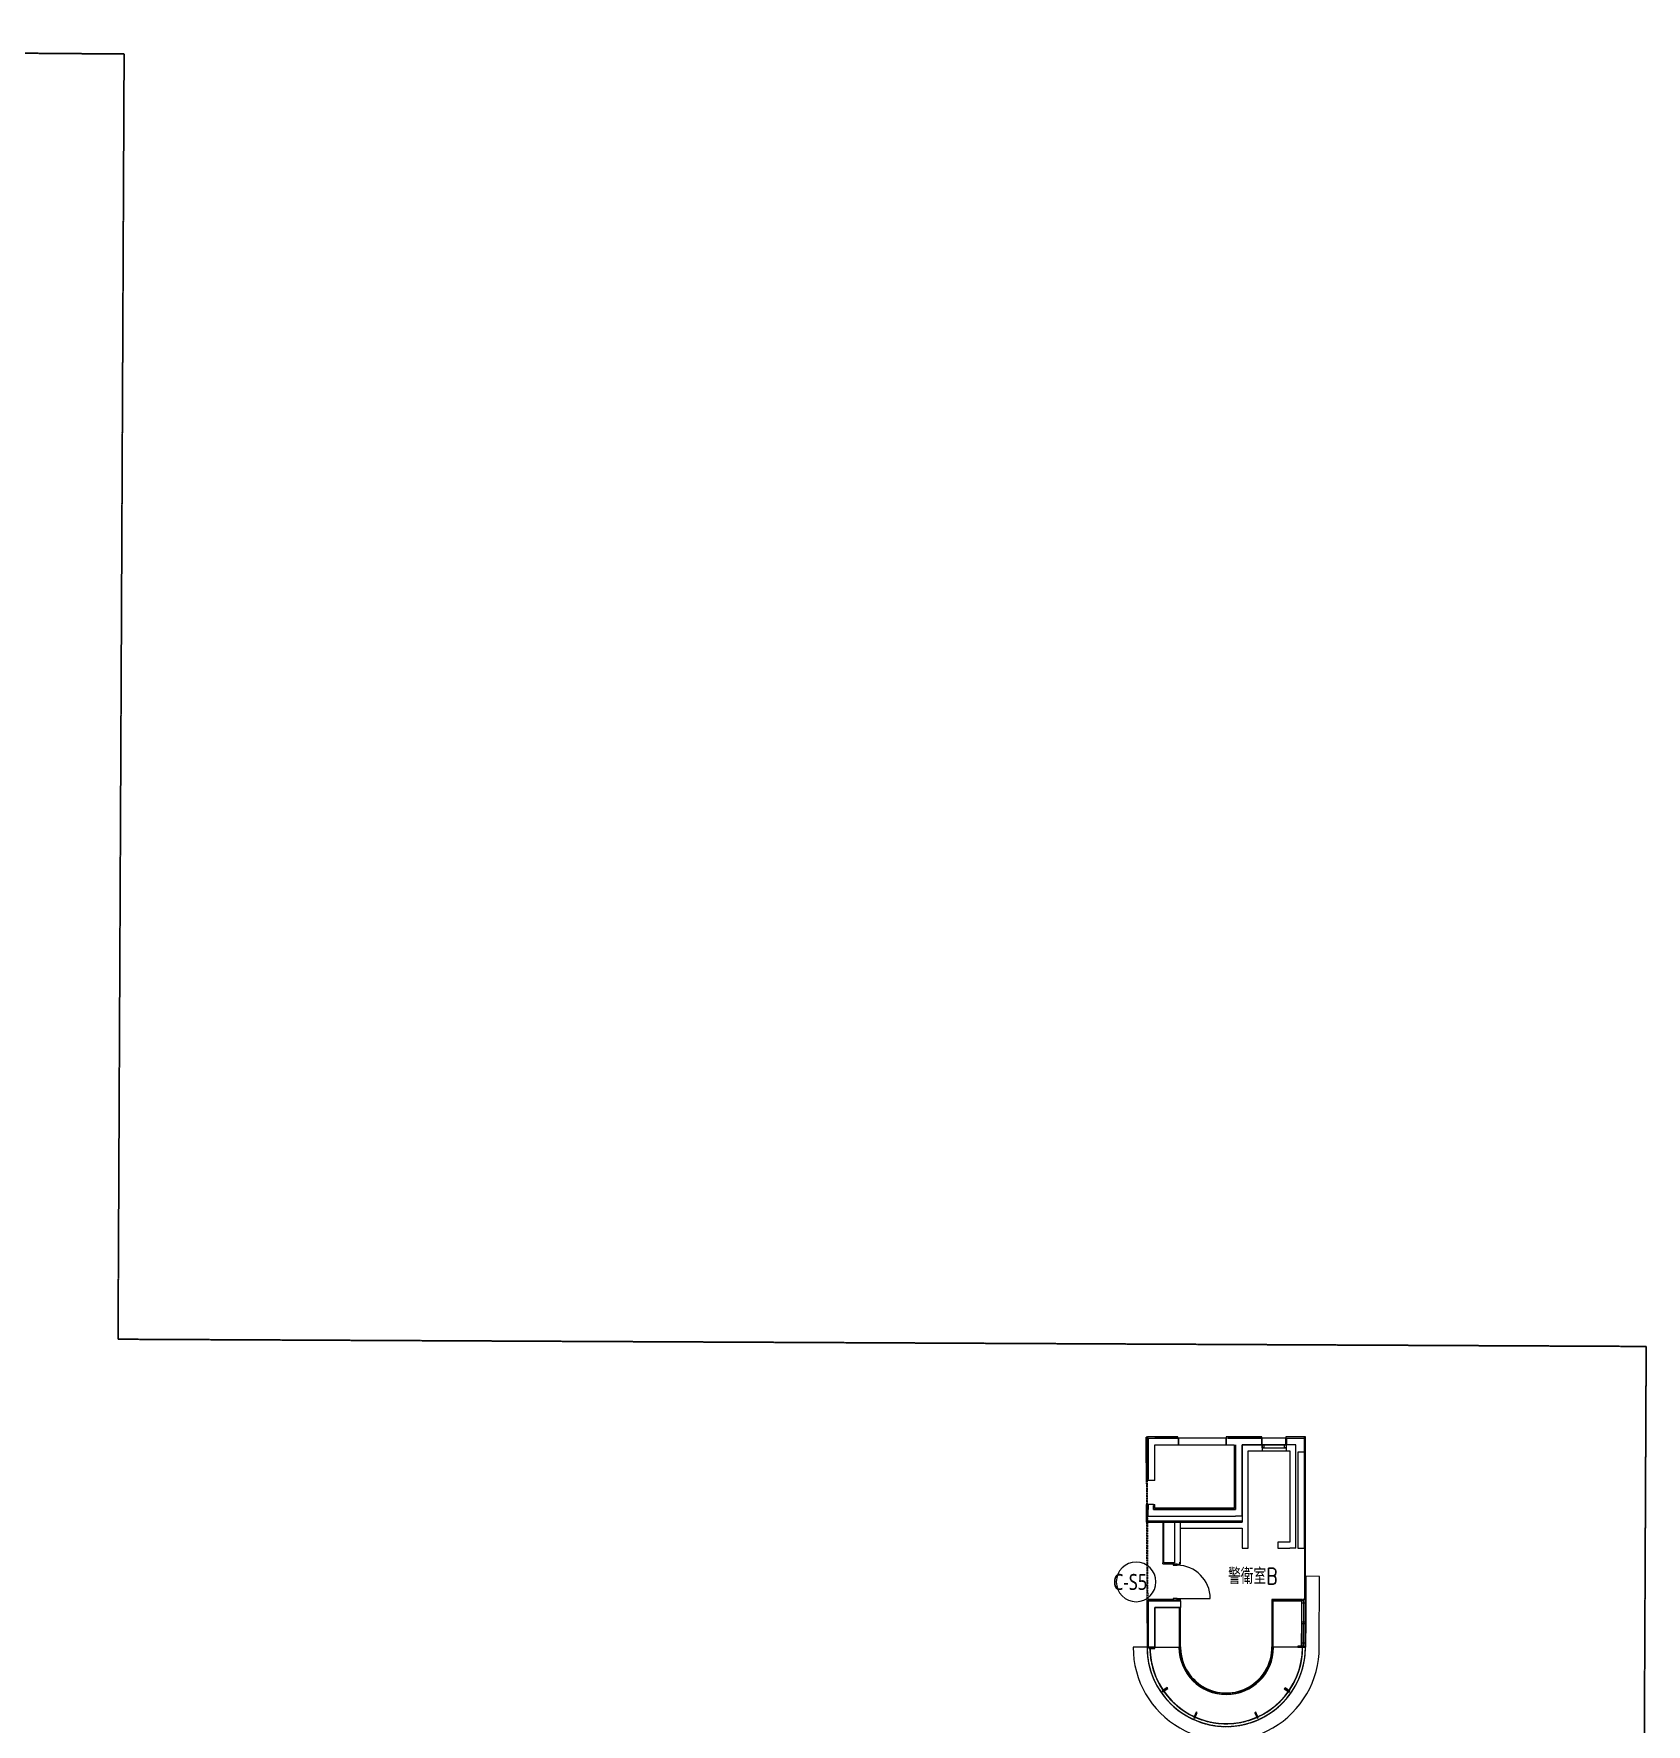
# Model space of a CAD drawing. Header units: millimetres. Extents: x -18489 to 17339, y -1599 to 10961.
# Drawn here: x -12013 to -7951, y 6704 to 10961 of the extents above; entities that cross this region are included whole.
import ezdxf
from ezdxf.enums import TextEntityAlignment as Align

# ---------------------------------------------------------------- set-up
doc = ezdxf.new("R2010")
doc.units = ezdxf.units.MM
for name, pattern in [('X-CUB3-L10$0$4', [2, 1.25, -0.25, 0.25, -0.25]), ('X-CUB3-L10$0$5', [2.5, 1.25, -0.25, 0.25, -0.25, 0.25, -0.25]), ('X-CUB3-L10$0$COL-CEN-LIN', [3.25, 2.5, -0.25, 0.25, -0.25]), ('X-CUB3-L10$0$JJP_虛線(退縮線、投影線、地下室範圍、非屬本工程、圖面分區)', [0.45, 0.3, -0.15])]:
    doc.linetypes.add(name, pattern=pattern)
for name, color, linetype in [('X-CUB3-L10$0$A-WALL-EX.Newcub', 8, 'Continuous'), ('X-CUB3-L10$0$D label', 8, 'Continuous'), ('X-CUB3-L10$0$Door', 8, 'Continuous'), ('X-CUB3-L10$0$S-COL.Newcub', 8, 'Continuous'), ('X-CUB3-L10$0$SITE-BDG', 8, 'X-CUB3-L10$0$4'), ('X-CUB3-L10$0$SITE-BND', 8, 'X-CUB3-L10$0$5'), ('X-CUB3-L10$0$Window', 8, 'Continuous')]:
    doc.layers.add(name, color=color, linetype=linetype)
doc.styles.add('X-CUB3-L10$0$CHINA', font='simplex.shx', dxfattribs={"width": 0.75, "bigfont": 'chineset.shx'})
doc.styles.add('X-CUB3-L10$0$Standard', font='', dxfattribs={"width": 0.8})
doc.styles.get('X-CUB3-L10$0$Standard').set_extended_font_data('Microsoft JhengHei')

# ---------------------------------------------------------------- blocks, each defined once
blk = doc.blocks.new('X-CUB3-L10$0$板_5_1', base_point=(-9008.7, 7407.5))
at = {"layer": 'X-CUB3-L10$0$A-WALL-EX.Newcub', "color": 15, "lineweight": 0, "flags": 128}
blk.add_lwpolyline([(-9008.7, 7407.5), (-9008.7, 7424.3), (-9128.7, 7424.1), (-9128.7, 7407.5)], close=True, dxfattribs=at)
blk = doc.blocks.new('X-CUB3-L10$0$板_6_1', base_point=(-8858.7, 7407.9))
at = {"layer": 'X-CUB3-L10$0$A-WALL-EX.Newcub', "color": 15, "lineweight": 0, "flags": 128}
blk.add_lwpolyline([(-8858.7, 7407.9), (-8858.7, 7424.5), (-8918.7, 7424.4), (-8918.7, 7407.9)], close=True, dxfattribs=at)
blk = doc.blocks.new('X-CUB3-L10$0$牆_112_1', base_point=(-9208.2, 6897.5))
at = {"layer": 'X-CUB3-L10$0$A-WALL-EX.Newcub', "color": 6, "lineweight": 0, "flags": 128}
for points in [[(-9208.7, 7017.4), (-9208.2, 6897.5)], [(-9205.2, 6897.5), (-9205.7, 7017.4)], [(-9208.2, 6897.5), (-9205.2, 6897.5)]]:
    blk.add_lwpolyline(points, dxfattribs=at)
blk = doc.blocks.new('X-CUB3-L10$0$牆_113_1', base_point=(-9123.7, 6997.5))
at = {"layer": 'X-CUB3-L10$0$A-WALL-EX.Newcub', "color": 6, "lineweight": 0, "flags": 128}
for points in [[(-9205.7, 7014.5), (-9205.7, 6997.5)], [(-9123.7, 7014.5), (-9205.7, 7014.5)], [(-9188.7, 6997.5), (-9123.7, 6997.5)], [(-9123.7, 7014.5), (-9123.7, 6997.5)]]:
    blk.add_lwpolyline(points, dxfattribs=at)
blk = doc.blocks.new('X-CUB3-L10$0$牆_114_1', base_point=(-9188.7, 6997.5))
at = {"layer": 'X-CUB3-L10$0$A-WALL-EX.Newcub', "color": 6, "lineweight": 0, "flags": 128}
for points in [[(-9205.7, 6997.5), (-9205.7, 6897.5)], [(-9188.7, 6897.5), (-9188.7, 6997.5)], [(-9205.7, 6897.5), (-9203.8, 6897.5)], [(-9188.8, 6897.5), (-9188.7, 6897.5)]]:
    blk.add_lwpolyline(points, dxfattribs=at)
blk = doc.blocks.new('X-CUB3-L10$0$牆_115_1', base_point=(-9205.7, 7017.5))
at = {"layer": 'X-CUB3-L10$0$A-WALL-EX.Newcub', "color": 6, "lineweight": 0, "flags": 128}
for points in [[(-9142.7, 7017.5), (-9205.7, 7017.5)], [(-9205.7, 7017.5), (-9205.7, 7014.5)], [(-9205.7, 7014.5), (-9123.7, 7014.5)], [(-9123.7, 7017.5), (-9125.7, 7017.5)], [(-9123.7, 7014.5), (-9123.7, 7017.5)]]:
    blk.add_lwpolyline(points, dxfattribs=at)
blk = doc.blocks.new('X-CUB3-L10$0$牆_116_1', base_point=(-9123.9, 6897.5))
at = {"layer": 'X-CUB3-L10$0$A-WALL-EX.Newcub', "color": 12, "lineweight": 0, "flags": 128}
for points in [[(-9200.8, 6897.5), (-9127.7, 6897.5)], [(-9127.7, 6897.5), (-9123.9, 6897.5)], [(-8889.7, 6897.5), (-8893.5, 6897.5)], [(-8816.6, 6897.5), (-8889.7, 6897.5)]]:
    blk.add_lwpolyline(points, dxfattribs=at)
at = {"layer": 'X-CUB3-L10$0$A-WALL-EX.Newcub', "color": 12, "lineweight": 0}
for radius in [192.1, 119, 115.2]:
    blk.add_arc((-9008.7, 6897.5), radius, 179.9975, 359.9975, dxfattribs=at)
blk = doc.blocks.new('X-CUB3-L10$0$牆_117_1', base_point=(-9126.7, 6897.5))
at = {"layer": 'X-CUB3-L10$0$A-WALL-EX.Newcub', "color": 12, "lineweight": 0, "flags": 128}
for points in [[(-9126.7, 6997.5), (-9188.7, 6997.5)], [(-9188.7, 6997.5), (-9188.7, 6897.5)], [(-9126.7, 6897.5), (-9126.7, 6997.5)]]:
    blk.add_lwpolyline(points, dxfattribs=at)
blk = doc.blocks.new('X-CUB3-L10$0$牆_118_1', base_point=(-9126.7, 6899))
at = {"layer": 'X-CUB3-L10$0$A-WALL-EX.Newcub', "color": 12, "lineweight": 0}
for radius, start, end in [(118, 179.2739, 0.7261), (115, 179.2645, 0.7356)]:
    blk.add_arc((-9008.7, 6897.5), radius, start, end, dxfattribs=at)
blk = doc.blocks.new('X-CUB3-L10$0$牆_119_1', base_point=(-8890.7, 6899))
at = {"layer": 'X-CUB3-L10$0$A-WALL-EX.Newcub', "color": 12, "lineweight": 0, "flags": 128}
for points in [[(-8893.7, 7014.5), (-8893.7, 6899)], [(-8890.7, 6899), (-8890.7, 7014.5)]]:
    blk.add_lwpolyline(points, dxfattribs=at)
blk = doc.blocks.new('X-CUB3-L10$0$牆_120_1', base_point=(-8893.7, 7014.5))
at = {"layer": 'X-CUB3-L10$0$A-WALL-EX.Newcub', "color": 12, "lineweight": 0, "flags": 128}
for points in [[(-8816.7, 7017.5), (-8893.7, 7017.5)], [(-8893.7, 7017.5), (-8893.7, 7014.5)], [(-8890.7, 7014.5), (-8816.7, 7014.5)], [(-8816.7, 7014.5), (-8816.7, 7017.5)]]:
    blk.add_lwpolyline(points, dxfattribs=at)
blk = doc.blocks.new('X-CUB3-L10$0$牆_121_1', base_point=(-8891.3, 6899))
at = {"layer": 'X-CUB3-L10$0$A-WALL-EX.Newcub', "color": 12, "lineweight": 0, "flags": 128}
for points in [[(-8818.3, 7014.5), (-8891.3, 7014.5)], [(-8891.3, 7014.5), (-8891.3, 6899)], [(-8818.3, 6899), (-8818.3, 7014.5)], [(-8891.3, 6899), (-8818.3, 6899)]]:
    blk.add_lwpolyline(points, dxfattribs=at)
blk = doc.blocks.new('X-CUB3-L10$0$牆_122_1', base_point=(-8808.7, 7025.5))
at = {"layer": 'X-CUB3-L10$0$A-WALL-EX.Newcub', "color": 6, "lineweight": 0, "flags": 128}
for points in [[(-8808.7, 7362.1), (-8811.7, 7362.1)], [(-8811.7, 7362.1), (-8811.7, 7025.5)], [(-8808.7, 7025.5), (-8808.7, 7362.1)]]:
    blk.add_lwpolyline(points, dxfattribs=at)
blk = doc.blocks.new('X-CUB3-L10$0$牆_123_1', base_point=(-8811.6, 7424.5))
at = {"layer": 'X-CUB3-L10$0$A-WALL-EX.Newcub', "color": 6, "lineweight": 0, "flags": 128}
for points in [[(-8858.7, 7427.5), (-8858.7, 7424.5)], [(-8811.6, 7427.5), (-8858.7, 7427.5)], [(-8855.7, 7424.5), (-8811.6, 7424.5)], [(-8811.6, 7427.5), (-8811.6, 7424.5)]]:
    blk.add_lwpolyline(points, dxfattribs=at)
blk = doc.blocks.new('X-CUB3-L10$0$牆_124_1', base_point=(-8855.7, 7424.5))
at = {"layer": 'X-CUB3-L10$0$A-WALL-EX.Newcub', "color": 6, "lineweight": 0, "flags": 128}
for points in [[(-8858.7, 7424.5), (-8858.7, 7407.5)], [(-8858.7, 7407.5), (-8855.7, 7407.5)], [(-8855.7, 7407.5), (-8855.7, 7424.5)]]:
    blk.add_lwpolyline(points, dxfattribs=at)
blk = doc.blocks.new('X-CUB3-L10$0$牆_125_1', base_point=(-8921.7, 7407.5))
at = {"layer": 'X-CUB3-L10$0$A-WALL-EX.Newcub', "color": 6, "lineweight": 0, "flags": 128}
for points in [[(-8918.7, 7427.5), (-8921.7, 7427.5)], [(-8918.7, 7424.5), (-8918.7, 7427.5)]]:
    blk.add_lwpolyline(points, dxfattribs=at)
blk = doc.blocks.new('X-CUB3-L10$0$牆_126_1', base_point=(-8921.7, 7424.5))
at = {"layer": 'X-CUB3-L10$0$A-WALL-EX.Newcub', "color": 6, "lineweight": 0, "flags": 128}
for points in [[(-9008.7, 7427.5), (-9008.7, 7424.5)], [(-8921.7, 7427.5), (-9008.7, 7427.5)], [(-9005.7, 7424.5), (-8921.7, 7424.5)]]:
    blk.add_lwpolyline(points, dxfattribs=at)
blk = doc.blocks.new('X-CUB3-L10$0$牆_127_1', base_point=(-9005.7, 7424.5))
at = {"layer": 'X-CUB3-L10$0$A-WALL-EX.Newcub', "color": 6, "lineweight": 0, "flags": 128}
blk.add_lwpolyline([(-9008.7, 7424.5), (-9008.7, 7407.5)], dxfattribs=at)
blk = doc.blocks.new('X-CUB3-L10$0$牆_128_1', base_point=(-9188.7, 7257.5))
at = {"layer": 'X-CUB3-L10$0$A-WALL-EX.Newcub', "color": 6, "lineweight": 0, "flags": 128}
for points in [[(-9191.7, 7257.5), (-9188.7, 7257.5)], [(-9191.7, 7254.5), (-9191.7, 7244.5)], [(-9191.7, 7244.5), (-9188.7, 7244.5)], [(-9188.7, 7247.5), (-9188.7, 7257.5)]]:
    blk.add_lwpolyline(points, dxfattribs=at)
blk = doc.blocks.new('X-CUB3-L10$0$牆_129_1', base_point=(-9188.7, 7247.5))
at = {"layer": 'X-CUB3-L10$0$A-WALL-EX.Newcub', "color": 6, "lineweight": 0, "flags": 128}
for points in [[(-8988.7, 7247.5), (-9188.7, 7247.5)], [(-9188.7, 7244.5), (-8985.7, 7244.5)], [(-8985.7, 7244.5), (-8985.7, 7247.5)]]:
    blk.add_lwpolyline(points, dxfattribs=at)
blk = doc.blocks.new('X-CUB3-L10$0$牆_130_1', base_point=(-8988.7, 7247.5))
at = {"layer": 'X-CUB3-L10$0$A-WALL-EX.Newcub', "color": 6, "lineweight": 0, "flags": 128}
for points in [[(-8988.7, 7407.5), (-8988.7, 7247.5)], [(-8985.7, 7247.5), (-8985.7, 7407.5)]]:
    blk.add_lwpolyline(points, dxfattribs=at)
blk = doc.blocks.new('X-CUB3-L10$0$牆_131_1', base_point=(-9131.7, 7407.5))
at = {"layer": 'X-CUB3-L10$0$A-WALL-EX.Newcub', "color": 6, "lineweight": 0, "flags": 128}
blk.add_lwpolyline([(-9128.7, 7424.5), (-9130.2, 7424.5)], dxfattribs=at)
blk = doc.blocks.new('X-CUB3-L10$0$牆_132_1', base_point=(-9130.2, 7424.5))
at = {"layer": 'X-CUB3-L10$0$A-WALL-EX.Newcub', "color": 6, "lineweight": 0, "flags": 128}
for points in [[(-9130.2, 7427.5), (-9207.2, 7427.5)], [(-9207.2, 7427.5), (-9207.2, 7424.5)], [(-9207.2, 7424.5), (-9131.7, 7424.5)], [(-9130.2, 7424.5), (-9130.2, 7427.5)]]:
    blk.add_lwpolyline(points, dxfattribs=at)
blk = doc.blocks.new('X-CUB3-L10$0$牆_133_1', base_point=(-9207.2, 7361.9))
at = {"layer": 'X-CUB3-L10$0$A-WALL-EX.Newcub', "color": 6, "lineweight": 0, "flags": 128}
for points in [[(-9210.2, 7361.9), (-9210.2, 7317.4)], [(-9207.2, 7361.9), (-9210.2, 7361.9)], [(-9207.2, 7317.4), (-9207.2, 7361.9)]]:
    blk.add_lwpolyline(points, dxfattribs=at)
blk = doc.blocks.new('X-CUB3-L10$0$牆_134_1', base_point=(-9205.7, 7320.5))
at = {"layer": 'X-CUB3-L10$0$A-WALL-EX.Newcub', "color": 6, "lineweight": 0, "flags": 128}
blk.add_lwpolyline([(-9205.7, 7317.5), (-9205.7, 7320.5)], dxfattribs=at)
blk = doc.blocks.new('X-CUB3-L10$0$牆_135_1', base_point=(-9188.7, 7254.5))
at = {"layer": 'X-CUB3-L10$0$A-WALL-EX.Newcub', "color": 6, "lineweight": 0, "flags": 128}
for points in [[(-9191.7, 7257.5), (-9205.7, 7257.5)], [(-9205.7, 7257.5), (-9205.7, 7254.5)]]:
    blk.add_lwpolyline(points, dxfattribs=at)
blk = doc.blocks.new('X-CUB3-L10$0$牆_136_1', base_point=(-9207.2, 7215.5))
at = {"layer": 'X-CUB3-L10$0$A-WALL-EX.Newcub', "color": 6, "lineweight": 0, "flags": 128}
for points in [[(-8968.7, 7215.5), (-9207.2, 7215.5)], [(-9207.2, 7212.5), (-8968.7, 7212.5)], [(-8968.7, 7212.5), (-8968.7, 7215.5)]]:
    blk.add_lwpolyline(points, dxfattribs=at)
blk = doc.blocks.new('X-CUB3-L10$0$牆_137_1', base_point=(-8848.5, 7147.4))
at = {"layer": 'X-CUB3-L10$0$A-WALL-EX.Newcub', "color": 3, "lineweight": 0, "flags": 128}
for points in [[(-8833.5, 7407.5), (-8848.5, 7407.5)], [(-8833.5, 7147.4), (-8833.5, 7407.5)], [(-8848.5, 7392.5), (-8848.5, 7162.5)], [(-8848.5, 7147.5), (-8848.5, 7147.4)], [(-8833.5, 7147.4), (-8848.5, 7147.4)]]:
    blk.add_lwpolyline(points, dxfattribs=at)
blk = doc.blocks.new('X-CUB3-L10$0$店頭窗，帶頂窗2 24[3]_1')
at = {"layer": 'X-CUB3-L10$0$Window', "color": 8, "lineweight": 0}
for p, q in [((-8918.1, 7407.5), (-8858.1, 7407.5)), ((-8918.1, 7392.5), (-8858.1, 7392.5))]:
    blk.add_line(p, q, dxfattribs=at)
at = {"layer": 'X-CUB3-L10$0$Window', "color": 4, "lineweight": 0}
for p, q in [((-8918.1, 7407.5), (-8858.1, 7407.5)), ((-8918.1, 7399.5), (-8918.1, 7407.5)), ((-8918.1, 7407.5), (-8914.1, 7407.5)), ((-8914.1, 7407.5), (-8914.1, 7399.5)), ((-8862.1, 7399.5), (-8862.1, 7407.5)), ((-8862.1, 7407.5), (-8858.1, 7407.5)), ((-8858.1, 7407.5), (-8858.1, 7399.5)), ((-8918.1, 7399.5), (-8858.1, 7399.5)), ((-8914.1, 7399.5), (-8918.1, 7399.5)), ((-8858.1, 7399.5), (-8862.1, 7399.5))]:
    blk.add_line(p, q, dxfattribs=at)
at = {"layer": 'X-CUB3-L10$0$Window', "color": 3, "lineweight": 0}
for p, q in [((-8918.1, 7407.5), (-8918.1, 7399.5)), ((-8918.1, 7407.5), (-8918.1, 7399.5)), ((-8858.1, 7407.5), (-8858.1, 7399.5)), ((-8858.1, 7407.5), (-8858.1, 7399.5)), ((-8918.1, 7399.5), (-8918.1, 7392.5)), ((-8858.1, 7399.5), (-8858.1, 7392.5))]:
    blk.add_line(p, q, dxfattribs=at)
blk = doc.blocks.new('X-CUB3-L10$0$牆_138_1', base_point=(-8848.5, 7392.5))
at = {"layer": 'X-CUB3-L10$0$A-WALL-EX.Newcub', "color": 3, "lineweight": 0}
for p, q in [((-8918.1, 7407.5), (-8918.1, 7399.5)), ((-8858.1, 7407.5), (-8858.1, 7399.5)), ((-8918.1, 7399.5), (-8918.1, 7392.5)), ((-8858.1, 7399.5), (-8858.1, 7392.5))]:
    blk.add_line(p, q, dxfattribs=at)
at = {"layer": 'X-CUB3-L10$0$A-WALL-EX.Newcub', "color": 3, "lineweight": 0, "flags": 128}
for points in [[(-8968.7, 7407.5), (-8968.7, 7392.5)], [(-8918.1, 7407.5), (-8968.7, 7407.5)], [(-8848.5, 7407.5), (-8858.1, 7407.5)], [(-8953.7, 7392.5), (-8918.1, 7392.5)], [(-8858.1, 7392.5), (-8848.5, 7392.5)]]:
    blk.add_lwpolyline(points, dxfattribs=at)
at = {"layer": 'X-CUB3-L10$0$Window', "color": 4, "lineweight": 0}
blk.add_blockref('X-CUB3-L10$0$店頭窗，帶頂窗2 24[3]_1', (0, 0), dxfattribs=at)
blk = doc.blocks.new('X-CUB3-L10$0$牆_139_1', base_point=(-8953.7, 7392.5))
at = {"layer": 'X-CUB3-L10$0$A-WALL-EX.Newcub', "color": 3, "lineweight": 0, "flags": 128}
for points in [[(-8968.7, 7392.5), (-8968.7, 7212.5)], [(-8953.7, 7147.5), (-8953.7, 7392.5)], [(-8968.7, 7197.5), (-8968.7, 7147.5)], [(-8968.7, 7147.5), (-8953.7, 7147.5)]]:
    blk.add_lwpolyline(points, dxfattribs=at)
blk = doc.blocks.new('X-CUB3-L10$0$牆_140_1', base_point=(-8878.7, 7162.5))
at = {"layer": 'X-CUB3-L10$0$A-WALL-EX.Newcub', "color": 3, "lineweight": 0, "flags": 128}
for points in [[(-8848.5, 7162.5), (-8878.7, 7162.5)], [(-8878.7, 7162.5), (-8878.7, 7147.5)], [(-8878.7, 7147.5), (-8848.5, 7147.5)]]:
    blk.add_lwpolyline(points, dxfattribs=at)
blk = doc.blocks.new('X-CUB3-L10$0$牆_141_1', base_point=(-8953.7, 7197.5))
at = {"layer": 'X-CUB3-L10$0$A-WALL-EX.Newcub', "color": 6, "lineweight": 0}
blk.add_line((-9123.7, 7197.5), (-9123.7, 7212.5), dxfattribs=at)
at = {"layer": 'X-CUB3-L10$0$A-WALL-EX.Newcub', "color": 3, "lineweight": 0, "flags": 128}
for points in [[(-8968.7, 7212.5), (-9123.7, 7212.5)], [(-9123.7, 7197.5), (-8968.7, 7197.5)]]:
    blk.add_lwpolyline(points, dxfattribs=at)
blk = doc.blocks.new('X-CUB3-L10$0$牆_142_1', base_point=(-9123.7, 7197.5))
at = {"layer": 'X-CUB3-L10$0$A-WALL-EX.Newcub', "color": 6, "lineweight": 0}
blk.add_line((-9123.7, 7197.5), (-9123.7, 7212.5), dxfattribs=at)
at = {"layer": 'X-CUB3-L10$0$A-WALL-EX.Newcub', "color": 6, "lineweight": 0, "flags": 128}
for points in [[(-9138.7, 7212.5), (-9123.7, 7212.5)], [(-9138.7, 7212.5), (-9138.7, 7110.5)], [(-9123.7, 7107.5), (-9123.7, 7197.5)]]:
    blk.add_lwpolyline(points, dxfattribs=at)
blk = doc.blocks.new('X-CUB3-L10$0$牆_143_1', base_point=(-9188.7, 7407.5))
at = {"layer": 'X-CUB3-L10$0$A-WALL-EX.Newcub', "color": 6, "lineweight": 0, "flags": 128}
for points in [[(-9205.7, 7424.5), (-9188.7, 7424.5)], [(-9205.7, 7424.5), (-9205.7, 7320.5)], [(-9188.7, 7317.5), (-9188.7, 7407.5)], [(-9188.7, 7317.5), (-9205.7, 7317.5)]]:
    blk.add_lwpolyline(points, dxfattribs=at)
blk = doc.blocks.new('X-CUB3-L10$0$牆_144_1', base_point=(-9131.7, 7407.5))
at = {"layer": 'X-CUB3-L10$0$A-WALL-EX.Newcub', "color": 6, "lineweight": 0, "flags": 128}
for points in [[(-9131.7, 7424.5), (-9188.7, 7424.5)], [(-9188.7, 7407.5), (-9128.7, 7407.5)], [(-9128.7, 7407.5), (-9128.7, 7424.5)]]:
    blk.add_lwpolyline(points, dxfattribs=at)
blk = doc.blocks.new('X-CUB3-L10$0$牆_145_1', base_point=(-8921.7, 7407.5))
at = {"layer": 'X-CUB3-L10$0$A-WALL-EX.Newcub', "color": 6, "lineweight": 0, "flags": 128}
for points in [[(-9008.7, 7407.5), (-8988.7, 7407.5)], [(-8921.7, 7424.5), (-9005.7, 7424.5)], [(-8968.7, 7407.5), (-8918.7, 7407.5)], [(-8918.7, 7407.5), (-8918.7, 7424.5)]]:
    blk.add_lwpolyline(points, dxfattribs=at)
blk = doc.blocks.new('X-CUB3-L10$0$牆_146_1', base_point=(-8985.7, 7244.5))
at = {"layer": 'X-CUB3-L10$0$A-WALL-EX.Newcub', "color": 6, "lineweight": 0, "flags": 128}
for points in [[(-8985.7, 7407.5), (-8985.7, 7244.5)], [(-8968.7, 7227.5), (-8968.7, 7407.5)], [(-8968.7, 7227.5), (-8985.7, 7227.5)]]:
    blk.add_lwpolyline(points, dxfattribs=at)
blk = doc.blocks.new('X-CUB3-L10$0$牆_147_1', base_point=(-9191.7, 7244.5))
at = {"layer": 'X-CUB3-L10$0$A-WALL-EX.Newcub', "color": 6, "lineweight": 0, "flags": 128}
for points in [[(-9205.7, 7227.5), (-9205.7, 7244.5)], [(-8985.7, 7244.5), (-9191.7, 7244.5)], [(-9205.7, 7227.5), (-8985.7, 7227.5)]]:
    blk.add_lwpolyline(points, dxfattribs=at)
blk = doc.blocks.new('X-CUB3-L10$0$牆_148_1', base_point=(-9191.7, 7254.5))
at = {"layer": 'X-CUB3-L10$0$A-WALL-EX.Newcub', "color": 6, "lineweight": 0, "flags": 128}
for points in [[(-9205.7, 7254.5), (-9205.7, 7244.5)], [(-9191.7, 7244.5), (-9191.7, 7254.5)]]:
    blk.add_lwpolyline(points, dxfattribs=at)
blk = doc.blocks.new('X-CUB3-L10$0$牆_149_1', base_point=(-9126.7, 6899))
at = {"layer": 'X-CUB3-L10$0$A-WALL-EX.Newcub', "color": 12, "lineweight": 0, "flags": 128}
for points in [[(-9123.7, 6997.5), (-9126.7, 6997.5)], [(-9126.7, 6997.5), (-9126.7, 6899)], [(-9123.7, 6899), (-9123.7, 6997.5)]]:
    blk.add_lwpolyline(points, dxfattribs=at)
blk = doc.blocks.new('X-CUB3-L10$0$牆_150_1', base_point=(-9208.2, 6897.5))
at = {"layer": 'X-CUB3-L10$0$A-WALL-EX.Newcub', "color": 6, "lineweight": 0, "flags": 128}
for points in [[(-9201.2, 6897.5), (-9208.2, 6897.5)], [(-8809.2, 6897.5), (-8816.2, 6897.5)]]:
    blk.add_lwpolyline(points, dxfattribs=at)
at = {"layer": 'X-CUB3-L10$0$A-WALL-EX.Newcub', "color": 6, "lineweight": 0}
for radius, start, end in [(199.5, 180.0014, 359.9989), (192.5, 179.9971, 214.1498), (192.5, 325.3823, 359.9989), (192.5, 214.4475, 214.7452), (192.5, 215.0429, 245.1515), (192.5, 294.4988, 324.4894), (192.5, 324.787, 325.0847), (192.5, 245.4493, 245.747), (192.5, 246.0446, 293.6058), (192.5, 293.9035, 294.2012)]:
    blk.add_arc((-9008.7, 6897.5), radius, start, end, dxfattribs=at)
blk = doc.blocks.new('X-CUB3-L10$0$牆_151_1', base_point=(-9225.7, 6897.5))
at = {"layer": 'X-CUB3-L10$0$A-WALL-EX.Newcub', "color": 12, "lineweight": 0, "flags": 128}
blk.add_lwpolyline([(-9208.2, 6897.5), (-9243.2, 6897.5)], dxfattribs=at)
at = {"layer": 'X-CUB3-L10$0$A-WALL-EX.Newcub', "color": 12, "lineweight": 0}
for radius, end in [(234.5, 0.0094), (199.5, 0.0328)]:
    blk.add_arc((-9008.7, 6897.5), radius, 180.0012, end, dxfattribs=at)
blk = doc.blocks.new('X-CUB3-L10$0$牆_152_1', base_point=(-8791.7, 6897.6))
at = {"layer": 'X-CUB3-L10$0$A-WALL-EX.Newcub', "color": 12, "lineweight": 0, "flags": 128}
for points in [[(-8808.4, 7076.2), (-8809.2, 6897.6)], [(-8773.4, 7076), (-8808.4, 7076.2)], [(-8774.2, 6897.6), (-8773.4, 7076)]]:
    blk.add_lwpolyline(points, dxfattribs=at)
blk = doc.blocks.new('X-CUB3-L10$0$牆_153_1', base_point=(-8811.6, 7465.2))
at = {"layer": 'X-CUB3-L10$0$A-WALL-EX.Newcub', "color": 8, "lineweight": 0, "flags": 128}
for points in [[(-8808.7, 7427.1), (-8811.6, 7427.1)], [(-8811.6, 7362.1), (-8811.6, 7427.1)], [(-8808.7, 7362.1), (-8808.7, 7427.1)], [(-8811.6, 7362.1), (-8808.7, 7362.1)]]:
    blk.add_lwpolyline(points, dxfattribs=at)
blk = doc.blocks.new('X-CUB3-L10$0$牆_154_1', base_point=(-9210.2, 7465.1))
at = {"layer": 'X-CUB3-L10$0$A-WALL-EX.Newcub', "color": 8, "lineweight": 0, "flags": 128}
for points in [[(-9207.3, 7426.9), (-9210.2, 7426.9)], [(-9210.2, 7361.9), (-9210.2, 7426.9)], [(-9207.3, 7361.9), (-9207.3, 7426.9)], [(-9210.2, 7361.9), (-9207.3, 7361.9)]]:
    blk.add_lwpolyline(points, dxfattribs=at)
blk = doc.blocks.new('X-CUB3-L10$0$牆_156_1', base_point=(-9207.2, 7215.5))
at = {"layer": 'X-CUB3-L10$0$A-WALL-EX.Newcub', "color": 6, "lineweight": 0, "flags": 128}
for points in [[(-9210.2, 7257.4), (-9210.2, 7212.5)], [(-9207.2, 7215.5), (-9207.2, 7257.4)], [(-9210.2, 7212.5), (-9207.2, 7212.5)]]:
    blk.add_lwpolyline(points, dxfattribs=at)
blk = doc.blocks.new('X-CUB3-L10$0$牆_157_1', base_point=(-9208.7, 7017.4))
at = {"layer": 'X-CUB3-L10$0$A-WALL-EX.Newcub', "color": 12, "linetype": 'X-CUB3-L10$0$JJP_虛線(退縮線、投影線、地下室範圍、非屬本工程、圖面分區)', "lineweight": 0, "flags": 128}
for points in [[(-9207.2, 7361.9), (-9210.2, 7361.9)], [(-9210.2, 7361.9), (-9208.7, 7017.4)], [(-9205.7, 7017.4), (-9207.2, 7361.9)]]:
    blk.add_lwpolyline(points, dxfattribs=at)
blk = doc.blocks.new('X-CUB3-L10$0$牆_158_1', base_point=(-9123.7, 7110.5))
at = {"layer": 'X-CUB3-L10$0$A-WALL-EX.Newcub', "color": 6, "lineweight": 0, "flags": 128}
for points in [[(-9168.7, 7107.5), (-9168.7, 7110.5)], [(-9138.7, 7110.5), (-9165.7, 7110.5)], [(-9168.7, 7107.5), (-9142.7, 7107.5)], [(-9125.7, 7107.5), (-9123.7, 7107.5)]]:
    blk.add_lwpolyline(points, dxfattribs=at)
blk = doc.blocks.new('X-CUB3-L10$0$牆_159_1', base_point=(-9165.7, 7110.5))
at = {"layer": 'X-CUB3-L10$0$A-WALL-EX.Newcub', "color": 6, "lineweight": 0, "flags": 128}
for points in [[(-9165.7, 7215.4), (-9168.7, 7215.4)], [(-9168.7, 7215.4), (-9168.7, 7110.5)], [(-9165.7, 7110.5), (-9165.7, 7215.4)]]:
    blk.add_lwpolyline(points, dxfattribs=at)
blk = doc.blocks.new('X-CUB3-L10$0$D 標記 24[15]_1', base_point=(-9142.7, 7062.2))
at = {"layer": 'X-CUB3-L10$0$D label', "color": 8, "lineweight": 0, "flags": 128}
blk.add_lwpolyline([(-9235.7, 7012.2, 1), (-9235.7, 7112.2, 1)], format="xyb", close=True, dxfattribs=at)
at = {"layer": 'X-CUB3-L10$0$D label', "color": 6, "lineweight": 0, "insert": (-9294.2, 7041.5), "char_height": 40, "attachment_point": 7, "style": 'X-CUB3-L10$0$Standard'}
blk.add_mtext('\\A1;{\\pql;\\pt0;\\fMicrosoft JhengHei|b0|i0|c136|p34;C-S5\\fMicrosoft JhengHei|b0|i0|c136|p34;\\fMicrosoft JhengHei|b0|i0|c136|p34;\\fMicrosoft JhengHei|b0|i0|c136|p34;}', dxfattribs=at)
blk = doc.blocks.new('X-CUB3-L10$0$金屬門 24[17]_1')
at = {"layer": 'X-CUB3-L10$0$Door', "color": 4, "lineweight": 0}
for p, q in [((-9142.7, 7107.2), (-9142.7, 7111.5)), ((-9142.7, 7107.2), (-9142.7, 7111.5)), ((-9125.7, 7107.2), (-9125.7, 7111.5)), ((-9125.7, 7107.2), (-9125.7, 7111.5)), ((-9142.7, 7107.2), (-9142.7, 7104)), ((-9132.7, 7107.2), (-9142.7, 7107.2)), ((-9142.7, 7107.2), (-9132.7, 7107.2)), ((-9142.7, 7107.2), (-9132.7, 7107.2)), ((-9142.7, 7104), (-9132.7, 7104)), ((-9132.7, 7104), (-9132.7, 7107.2)), ((-9132.7, 7107.2), (-9125.7, 7107.2)), ((-9132.7, 7107.2), (-9125.7, 7107.2)), ((-9132.7, 7020.4), (-9142.7, 7020.4)), ((-9142.7, 7020.4), (-9142.7, 7017.2)), ((-9142.7, 7017.2), (-9132.7, 7017.2)), ((-9142.7, 7017.2), (-9132.7, 7017.2)), ((-9142.7, 7017.2), (-9132.7, 7017.2)), ((-9142.7, 7017.2), (-9142.7, 7012.9)), ((-9142.7, 7017.2), (-9142.7, 7012.9)), ((-9132.7, 7017.2), (-9132.7, 7020.4)), ((-9132.7, 7020.4), (-9049.1, 7020.4)), ((-9132.7, 7017.2), (-9125.7, 7017.2)), ((-9132.7, 7017.2), (-9125.7, 7017.2)), ((-9125.7, 7017.2), (-9125.7, 7012.9)), ((-9125.7, 7017.2), (-9125.7, 7012.9))]:
    blk.add_line(p, q, dxfattribs=at)
blk.add_arc((-9132.7, 7020.4), 83.6, 360, 90, dxfattribs=at)
at = {"layer": 'X-CUB3-L10$0$D label', "color": 12, "lineweight": 0}
blk.add_blockref('X-CUB3-L10$0$D 標記 24[15]_1', (-9142.7, 7062.2), dxfattribs=at)
blk = doc.blocks.new('X-CUB3-L10$0$牆_160_1', base_point=(-9125.7, 7017.5))
at = {"layer": 'X-CUB3-L10$0$A-WALL-EX.Newcub', "color": 6, "lineweight": 0}
for p, q in [((-9142.7, 7107.2), (-9142.7, 7111.5)), ((-9125.7, 7107.2), (-9125.7, 7111.5)), ((-9142.7, 7107.2), (-9132.7, 7107.2)), ((-9132.7, 7107.2), (-9125.7, 7107.2)), ((-9142.7, 7017.2), (-9142.7, 7012.9)), ((-9142.7, 7017.2), (-9132.7, 7017.2)), ((-9132.7, 7017.2), (-9125.7, 7017.2)), ((-9125.7, 7017.2), (-9125.7, 7012.9))]:
    blk.add_line(p, q, dxfattribs=at)
at = {"layer": 'X-CUB3-L10$0$A-WALL-EX.Newcub', "color": 6, "lineweight": 0, "flags": 128}
for points in [[(-9142.7, 7107.5), (-9142.7, 7107.2)], [(-9125.7, 7107.2), (-9125.7, 7107.5)]]:
    blk.add_lwpolyline(points, dxfattribs=at)
at = {"layer": 'X-CUB3-L10$0$Door', "color": 4, "lineweight": 0}
blk.add_blockref('X-CUB3-L10$0$金屬門 24[17]_1', (0, 0), dxfattribs=at)
blk = doc.blocks.new('X-CUB3-L10$0$牆_161_1', base_point=(-9204.7, 6897.5))
at = {"layer": 'X-CUB3-L10$0$A-WALL-EX.Newcub', "color": 12, "linetype": 'X-CUB3-L10$0$JJP_虛線(退縮線、投影線、地下室範圍、非屬本工程、圖面分區)', "lineweight": 0, "flags": 128}
for points in [[(-9201.2, 6897.5), (-9208.2, 6897.5)], [(-8809.2, 6897.4), (-8816.2, 6897.4)]]:
    blk.add_lwpolyline(points, dxfattribs=at)
at = {"layer": 'X-CUB3-L10$0$A-WALL-EX.Newcub', "color": 12, "linetype": 'X-CUB3-L10$0$JJP_虛線(退縮線、投影線、地下室範圍、非屬本工程、圖面分區)', "lineweight": 0}
for radius in [199.5, 192.5]:
    blk.add_arc((-9008.7, 6897.5), radius, 180.0014, 359.9642, dxfattribs=at)
blk = doc.blocks.new('X-CUB3-L10$0$牆_162_1', base_point=(-8811.7, 7147.5))
at = {"layer": 'X-CUB3-L10$0$A-WALL-EX.Newcub', "color": 6, "lineweight": 0, "flags": 128}
for points in [[(-8811.7, 7389.3), (-8828.7, 7389.3)], [(-8828.7, 7389.3), (-8828.7, 7147.5)], [(-8811.7, 7147.5), (-8811.7, 7389.3)], [(-8828.7, 7147.5), (-8811.7, 7147.5)]]:
    blk.add_lwpolyline(points, dxfattribs=at)
blk = doc.blocks.new('X-CUB3-L10$0$牆_163_1', base_point=(-8808.8, 7018.7))
at = {"layer": 'X-CUB3-L10$0$A-WALL-EX.Newcub', "color": 6, "lineweight": 0, "flags": 128}
for points in [[(-8811.7, 7025.5), (-8811.8, 7018.8)], [(-8808.8, 7018.7), (-8808.7, 7025.5)], [(-8811.8, 7018.8), (-8808.8, 7018.7)]]:
    blk.add_lwpolyline(points, dxfattribs=at)
blk = doc.blocks.new('X-CUB3-L10$0$2扇滑動窗 24[4]_1')
at = {"layer": 'X-CUB3-L10$0$Window', "color": 8, "lineweight": 0}
for p, q in [((-8818.5, 6961.3), (-8818.3, 7008.8)), ((-8813.7, 6898.8), (-8813.3, 7018.8)), ((-8808.7, 6898.7), (-8808.3, 7018.7)), ((-8808.3, 7008.7), (-8808.5, 6961.2)), ((-8818.7, 6908.8), (-8818.5, 6956.3)), ((-8808.5, 6956.2), (-8808.7, 6908.7))]:
    blk.add_line(p, q, dxfattribs=at)
at = {"layer": 'X-CUB3-L10$0$Window', "color": 4, "lineweight": 0}
for p, q in [((-8818.3, 7008.8), (-8818.3, 7018.8)), ((-8808.3, 7008.7), (-8818.3, 7008.8)), ((-8808.3, 7018.7), (-8808.3, 7008.7)), ((-8818.5, 6956.3), (-8818.5, 6961.3)), ((-8818.5, 6956.3), (-8818.5, 6961.3)), ((-8818.5, 6961.3), (-8808.5, 6961.2)), ((-8808.5, 6956.2), (-8818.5, 6956.3)), ((-8808.5, 6961.2), (-8808.5, 6956.2)), ((-8808.5, 6961.2), (-8808.5, 6956.2)), ((-8818.7, 6898.8), (-8818.7, 6908.8)), ((-8818.7, 6908.8), (-8808.7, 6908.7)), ((-8808.7, 6908.7), (-8808.7, 6898.7))]:
    blk.add_line(p, q, dxfattribs=at)
at = {"layer": 'X-CUB3-L10$0$Window', "color": 6, "lineweight": 0}
for p, q in [((-8808.3, 7018.7), (-8813.3, 7018.8)), ((-8808.3, 7018.7), (-8813.3, 7018.8)), ((-8808.7, 6898.7), (-8813.7, 6898.8)), ((-8808.7, 6898.7), (-8813.7, 6898.8))]:
    blk.add_line(p, q, dxfattribs=at)
blk = doc.blocks.new('X-CUB3-L10$0$牆_164_1', base_point=(-8808.7, 6897.4))
at = {"layer": 'X-CUB3-L10$0$A-WALL-EX.Newcub', "color": 6, "lineweight": 0}
for p, q in [((-8808.3, 7018.7), (-8813.3, 7018.8)), ((-8808.7, 6898.7), (-8813.7, 6898.8))]:
    blk.add_line(p, q, dxfattribs=at)
at = {"layer": 'X-CUB3-L10$0$A-WALL-EX.Newcub', "color": 6, "lineweight": 0, "flags": 128}
for points in [[(-8813.7, 6898.8), (-8813.7, 6897.4)], [(-8813.7, 6897.4), (-8808.7, 6897.4)], [(-8808.7, 6897.4), (-8808.7, 6898.7)]]:
    blk.add_lwpolyline(points, dxfattribs=at)
at = {"layer": 'X-CUB3-L10$0$Window', "color": 4, "lineweight": 0}
blk.add_blockref('X-CUB3-L10$0$2扇滑動窗 24[4]_1', (0, 0), dxfattribs=at)
blk = doc.blocks.new('X-CUB3-L10$0$牆_165_1', base_point=(-8811.7, 6897.4))
at = {"layer": 'X-CUB3-L10$0$A-WALL-EX.Newcub', "color": 12, "linetype": 'X-CUB3-L10$0$JJP_虛線(退縮線、投影線、地下室範圍、非屬本工程、圖面分區)', "lineweight": 0, "flags": 128}
for points in [[(-8813.8, 7018.8), (-8814.2, 6897.4)], [(-8808.8, 7018.7), (-8813.8, 7018.8)], [(-8809.2, 6897.4), (-8808.8, 7018.7)], [(-8814.2, 6897.4), (-8809.2, 6897.4)]]:
    blk.add_lwpolyline(points, dxfattribs=at)
blk = doc.blocks.new('X-CUB3-L10$0$牆_166_1', base_point=(-9204.7, 6897.5))
at = {"layer": 'X-CUB3-L10$0$A-WALL-EX.Newcub', "color": 12, "lineweight": 0, "flags": 128}
for points in [[(-9201.2, 6897.5), (-9208.2, 6897.5)], [(-8809.2, 6897.4), (-8816.2, 6897.4)]]:
    blk.add_lwpolyline(points, dxfattribs=at)
at = {"layer": 'X-CUB3-L10$0$A-WALL-EX.Newcub', "color": 12, "lineweight": 0}
for radius in [199.5, 192.5]:
    blk.add_arc((-9008.7, 6897.5), radius, 180.0014, 359.9642, dxfattribs=at)
blk = doc.blocks.new('X-CUB3-L10$0$牆_167_1', base_point=(-8811.7, 6897.4))
at = {"layer": 'X-CUB3-L10$0$A-WALL-EX.Newcub', "color": 12, "lineweight": 0, "flags": 128}
for points in [[(-8813.8, 7018.8), (-8814.2, 6897.4)], [(-8808.8, 7018.7), (-8813.8, 7018.8)], [(-8809.2, 6897.4), (-8808.8, 7018.7)], [(-8814.2, 6897.4), (-8809.2, 6897.4)]]:
    blk.add_lwpolyline(points, dxfattribs=at)
blk = doc.blocks.new('X-CUB3-L10$0$柱_78_1', base_point=(-9196.3, 6896))
at = {"layer": 'X-CUB3-L10$0$S-COL.Newcub', "color": 1, "lineweight": 0, "flags": 128}
for points in [[(-9188.8, 6897.5), (-9203.8, 6897.5), (-9203.8, 6894.5), (-9188.8, 6894.5)], [(-9189.8, 6896.5), (-9189.8, 6895.5), (-9202.8, 6895.5), (-9202.8, 6896.5)]]:
    blk.add_lwpolyline(points, close=True, dxfattribs=at)
blk = doc.blocks.new('X-CUB3-L10$0$柱_79_1', base_point=(-9163, 6791))
at = {"layer": 'X-CUB3-L10$0$S-COL.Newcub', "color": 1, "lineweight": 0, "flags": 128}
for points in [[(-9157.5, 6796.4), (-9170.1, 6788.1), (-9168.4, 6785.6), (-9155.9, 6793.9)], [(-9157.8, 6795), (-9157.3, 6794.2), (-9168.1, 6787), (-9168.7, 6787.8)]]:
    blk.add_lwpolyline(points, close=True, dxfattribs=at)
blk = doc.blocks.new('X-CUB3-L10$0$柱_80_1', base_point=(-8821.1, 6899))
at = {"layer": 'X-CUB3-L10$0$S-COL.Newcub', "color": 1, "lineweight": 0, "flags": 128}
for points in [[(-8828.6, 6897.5), (-8813.6, 6897.5), (-8813.6, 6900.5), (-8828.6, 6900.5)], [(-8827.6, 6898.5), (-8827.6, 6899.5), (-8814.6, 6899.5), (-8814.6, 6898.5)]]:
    blk.add_lwpolyline(points, close=True, dxfattribs=at)
blk = doc.blocks.new('X-CUB3-L10$0$柱_81_1', base_point=(-8855.3, 6789.8))
at = {"layer": 'X-CUB3-L10$0$S-COL.Newcub', "color": 1, "lineweight": 0, "flags": 128}
for points in [[(-8862.4, 6792.8), (-8850, 6784.3), (-8848.3, 6786.8), (-8860.6, 6795.3)], [(-8861, 6793.1), (-8860.4, 6793.9), (-8849.7, 6786.5), (-8850.3, 6785.7)]]:
    blk.add_lwpolyline(points, close=True, dxfattribs=at)
blk = doc.blocks.new('X-CUB3-L10$0$柱_82_1', base_point=(-8932.4, 6726.3))
at = {"layer": 'X-CUB3-L10$0$S-COL.Newcub', "color": 1, "lineweight": 0, "flags": 128}
for points in [[(-8936.9, 6732.5), (-8930.6, 6718.9), (-8927.9, 6720.1), (-8934.1, 6733.8)], [(-8935.5, 6732), (-8934.6, 6732.4), (-8929.2, 6720.6), (-8930.1, 6720.2)]]:
    blk.add_lwpolyline(points, close=True, dxfattribs=at)
blk = doc.blocks.new('X-CUB3-L10$0$柱_83_1', base_point=(-9086.3, 6726.8))
at = {"layer": 'X-CUB3-L10$0$S-COL.Newcub', "color": 1, "lineweight": 0, "flags": 128}
for points in [[(-9084.7, 6734.3), (-9090.6, 6720.5), (-9087.9, 6719.3), (-9081.9, 6733.1)], [(-9084.2, 6733), (-9083.3, 6732.6), (-9088.4, 6720.6), (-9089.3, 6721)]]:
    blk.add_lwpolyline(points, close=True, dxfattribs=at)
blk = doc.blocks.new('X-CUB3-L10')
at = {"layer": 'X-CUB3-L10$0$SITE-BDG', "linetype": 'X-CUB3-L10$0$COL-CEN-LIN'}
blk.add_lwpolyline([(-18434.9, 10960.9), (-18489.2, -593.8, 0.415596), (-17489.2, -1598.5), (-8989.4, -1598.5, 0.412805), (-7989.5, -603.2), (-7950.7, 7655.1)], format="xyb", dxfattribs=at)
at = {"layer": 'X-CUB3-L10$0$SITE-BND', "linetype": 'X-CUB3-L10$0$COL-CEN-LIN'}
blk.add_lwpolyline([(-7950.7, 7655.1), (-11800.5, 7673.3), (-11785.2, 10910.1), (-18434.9, 10960.9)], dxfattribs=at)
at = {"layer": 'X-CUB3-L10$0$A-WALL-EX.Newcub', "color": 6, "lineweight": 0}
for name, p in [('X-CUB3-L10$0$牆_154_1', (-9210.2, 7465.1)), ('X-CUB3-L10$0$牆_132_1', (-9130.2, 7424.5)), ('X-CUB3-L10$0$牆_143_1', (-9188.7, 7407.5)), ('X-CUB3-L10$0$牆_144_1', (-9131.7, 7407.5)), ('X-CUB3-L10$0$牆_131_1', (-9131.7, 7407.5)), ('X-CUB3-L10$0$牆_126_1', (-8921.7, 7424.5)), ('X-CUB3-L10$0$牆_127_1', (-9005.7, 7424.5)), ('X-CUB3-L10$0$牆_145_1', (-8921.7, 7407.5)), ('X-CUB3-L10$0$牆_130_1', (-8988.7, 7247.5)), ('X-CUB3-L10$0$牆_146_1', (-8985.7, 7244.5)), ('X-CUB3-L10$0$牆_125_1', (-8921.7, 7407.5)), ('X-CUB3-L10$0$牆_123_1', (-8811.6, 7424.5)), ('X-CUB3-L10$0$牆_124_1', (-8855.7, 7424.5)), ('X-CUB3-L10$0$牆_153_1', (-8811.6, 7465.2)), ('X-CUB3-L10$0$牆_162_1', (-8811.7, 7147.5)), ('X-CUB3-L10$0$牆_133_1', (-9207.2, 7361.9)), ('X-CUB3-L10$0$牆_157_1', (-9208.7, 7017.4)), ('X-CUB3-L10$0$牆_122_1', (-8808.7, 7025.5)), ('X-CUB3-L10$0$牆_134_1', (-9205.7, 7320.5)), ('X-CUB3-L10$0$牆_156_1', (-9207.2, 7215.5)), ('X-CUB3-L10$0$牆_135_1', (-9188.7, 7254.5)), ('X-CUB3-L10$0$牆_148_1', (-9191.7, 7254.5)), ('X-CUB3-L10$0$牆_147_1', (-9191.7, 7244.5)), ('X-CUB3-L10$0$牆_128_1', (-9188.7, 7257.5)), ('X-CUB3-L10$0$牆_129_1', (-9188.7, 7247.5)), ('X-CUB3-L10$0$牆_136_1', (-9207.2, 7215.5)), ('X-CUB3-L10$0$牆_159_1', (-9165.7, 7110.5)), ('X-CUB3-L10$0$牆_142_1', (-9123.7, 7197.5)), ('X-CUB3-L10$0$牆_160_1', (-9125.7, 7017.5)), ('X-CUB3-L10$0$牆_158_1', (-9123.7, 7110.5)), ('X-CUB3-L10$0$牆_152_1', (-8791.7, 6897.6)), ('X-CUB3-L10$0$牆_163_1', (-8808.8, 7018.8)), ('X-CUB3-L10$0$牆_112_1', (-9208.2, 6897.5)), ('X-CUB3-L10$0$牆_115_1', (-9205.7, 7017.5)), ('X-CUB3-L10$0$牆_113_1', (-9123.7, 6997.5)), ('X-CUB3-L10$0$牆_114_1', (-9188.7, 6997.5)), ('X-CUB3-L10$0$牆_117_1', (-9126.7, 6897.5)), ('X-CUB3-L10$0$牆_149_1', (-9126.7, 6899)), ('X-CUB3-L10$0$牆_120_1', (-8893.7, 7014.5)), ('X-CUB3-L10$0$牆_119_1', (-8890.7, 6899)), ('X-CUB3-L10$0$牆_121_1', (-8891.3, 6899)), ('X-CUB3-L10$0$牆_164_1', (-8808.7, 6897.4)), ('X-CUB3-L10$0$牆_165_1', (-8811.7, 6897.4)), ('X-CUB3-L10$0$牆_167_1', (-8811.7, 6897.4)), ('X-CUB3-L10$0$牆_151_1', (-9225.7, 6897.5)), ('X-CUB3-L10$0$牆_150_1', (-9208.2, 6897.5)), ('X-CUB3-L10$0$牆_161_1', (-9204.7, 6897.5)), ('X-CUB3-L10$0$牆_166_1', (-9204.7, 6897.5)), ('X-CUB3-L10$0$牆_116_1', (-9123.9, 6897.5)), ('X-CUB3-L10$0$牆_118_1', (-9126.7, 6899))]:
    blk.add_blockref(name, p, dxfattribs=at)
at = {"layer": 'X-CUB3-L10$0$A-WALL-EX.Newcub', "color": 15, "lineweight": 0}
for name, p in [('X-CUB3-L10$0$板_5_1', (-9008.7, 7407.5)), ('X-CUB3-L10$0$板_6_1', (-8858.7, 7407.9))]:
    blk.add_blockref(name, p, dxfattribs=at)
at = {"layer": 'X-CUB3-L10$0$A-WALL-EX.Newcub', "color": 3, "lineweight": 0}
for name, p in [('X-CUB3-L10$0$牆_138_1', (-8848.5, 7392.5)), ('X-CUB3-L10$0$牆_137_1', (-8848.5, 7147.4)), ('X-CUB3-L10$0$牆_139_1', (-8953.7, 7392.5)), ('X-CUB3-L10$0$牆_141_1', (-8953.7, 7197.5)), ('X-CUB3-L10$0$牆_140_1', (-8878.7, 7162.5))]:
    blk.add_blockref(name, p, dxfattribs=at)
at = {"layer": 'X-CUB3-L10$0$S-COL.Newcub', "color": 1, "lineweight": 0}
for name, p in [('X-CUB3-L10$0$柱_78_1', (-9196.3, 6896)), ('X-CUB3-L10$0$柱_80_1', (-8821.1, 6899)), ('X-CUB3-L10$0$柱_79_1', (-9163, 6791)), ('X-CUB3-L10$0$柱_81_1', (-8855.3, 6789.8)), ('X-CUB3-L10$0$柱_83_1', (-9086.3, 6726.8)), ('X-CUB3-L10$0$柱_82_1', (-8932.4, 6726.3))]:
    blk.add_blockref(name, p, dxfattribs=at)
at = {"layer": 'DefPoints', "style": 'X-CUB3-L10$0$CHINA', "width": 0.8}
blk.add_text('警衛室B', height=40, dxfattribs=at).set_placement((-8941.7, 7076.5), align=Align.MIDDLE_CENTER)

msp = doc.modelspace()

# ---------------------------------------------------------------- block references
msp.add_blockref('X-CUB3-L10', (0, 0))

doc.saveas('drawing.dxf')
